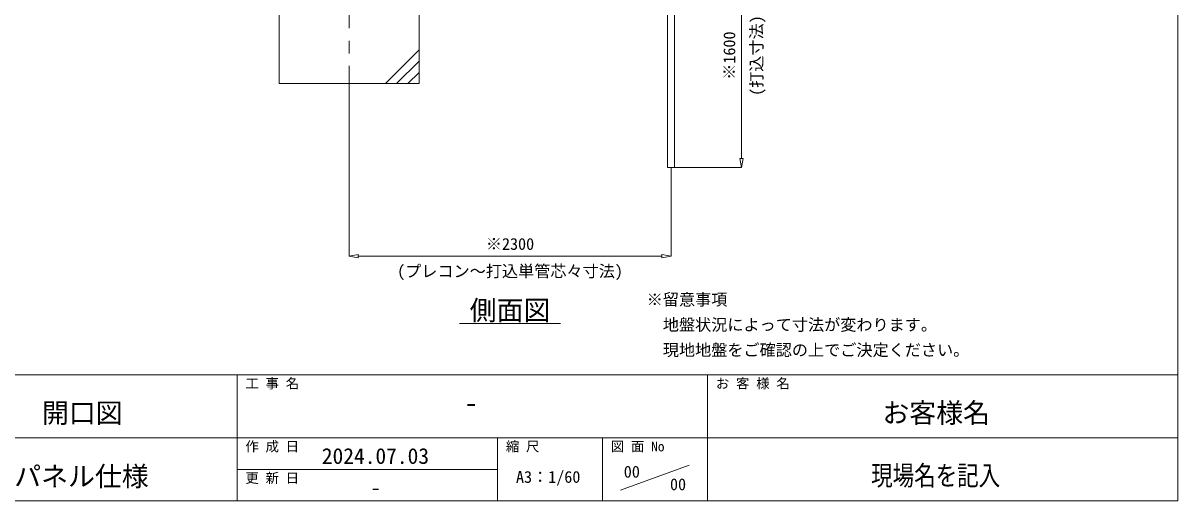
# Model space of a CAD drawing. Units: millimetres, scale not verified. Extents: x -12090 to 12090, y -18325 to 18325.
# Drawn here: x 3812 to 12060, y -18325 to -14913 of the extents above; entities that cross this region are included whole.
import ezdxf
from ezdxf.enums import TextEntityAlignment as Align

# ---------------------------------------------------------------- set-up
doc = ezdxf.new("R2010")
doc.units = ezdxf.units.MM
doc.header["$LTSCALE"] = 90
doc.linetypes.add('CHAIN2', pattern=[12, 9, -1, 1, -1])
for name, color, linetype, lineweight in [('0-9_基礎工事用PCA大', 134, 'Continuous', 18), ('0-A_図面枠', 134, 'Continuous', 18), ('0-B_寸法', 134, 'Continuous', 18), ('0-E_単管', 134, 'Continuous', 18), ('1-6_通芯', 134, 'CHAIN2', 18), ('1-B_文字', 134, 'Continuous', 18)]:
    doc.layers.add(name, color=color, linetype=linetype, lineweight=lineweight)
doc.styles.add('ＭＳ ゴシック', font='')
doc.styles.get('ＭＳ ゴシック').set_extended_font_data('MS Gothic')

msp = doc.modelspace()

# ---------------------------------------------------------------- linework, layer by layer
at = {"layer": '0-9_基礎工事用PCA大'}
for p, q in [((6639.8, -15105), (6399.81, -15345)), ((6639.8, -15185), (6479.81, -15345)), ((6639.8, -15265), (6559.8, -15345))]:
    msp.add_line(p, q, dxfattribs=at)
msp.add_lwpolyline([(5639.8, -15345), (6639.8, -15345), (6639.8, -14345), (5639.8, -14345)], close=True, dxfattribs=at)
at = {"layer": '0-A_図面枠'}
for p, q in [((-12090.19, -17425), (12059.81, -17425)), ((5339.81, -17425), (5339.81, -18325)), ((8699.81, -17425), (8699.81, -18325)), ((1979.81, -17875), (12059.81, -17875)), ((7199.81, -17875), (7199.81, -18325)), ((7949.81, -17875), (7949.81, -18325)), ((7199.81, -18100), (5339.81, -18100)), ((8079.39, -18249.25), (8570.22, -18070.76))]:
    msp.add_line(p, q, dxfattribs=at)
msp.add_lwpolyline([(-12090.19, -1675), (12059.81, -1675), (12059.81, -18325), (-12090.19, -18325)], close=True, dxfattribs=at)
at = {"layer": '0-B_寸法'}
for p, q in [((8943.11, -14411), (8943.11, -15879)), ((6139.81, -15846), (6139.81, -16578.15)), ((8932.1, -15879), (8943.11, -15945)), ((8932.1, -15879), (8954.11, -15879)), ((8943.11, -15945), (8954.11, -15879)), ((8439.8, -15946), (8439.8, -16578.15)), ((8465.1, -15945), (8944.11, -15945)), ((6205.81, -16566.15), (6139.81, -16577.15)), ((6139.81, -16577.15), (6205.81, -16588.15)), ((6205.81, -16566.15), (6205.81, -16588.15)), ((8373.81, -16577.15), (6205.81, -16577.15)), ((8373.81, -16566.15), (8439.8, -16577.15)), ((8373.81, -16566.15), (8373.81, -16588.15)), ((8439.8, -16577.15), (8373.81, -16588.15))]:
    msp.add_line(p, q, dxfattribs=at)
at = {"layer": '0-E_単管'}
msp.add_lwpolyline([(8415.5, -14278.05), (8415.5, -15945), (8464.1, -15945), (8464.1, -14335.25)], dxfattribs=at)
at = {"layer": '1-6_通芯'}
msp.add_line((6139.81, -8739.16), (6139.81, -15845), dxfattribs=at)
at = {"layer": '1-B_文字'}
msp.add_line((6929.81, -17057.15), (7649.81, -17057.15), dxfattribs=at)

# ---------------------------------------------------------------- texts
at = {"layer": '0-A_図面枠', "style": 'ＭＳ ゴシック'}
for s, height, p in [('工 事 名', 70.38, (5399.81, -17542.6)), ('お 客 様 名', 70.38, (8759.81, -17542.6)), ('CYG-126P型\u3000開口図', 140.8, (2795.8, -17809.74)), ('作 成 日\u3000', 70.38, (5399.81, -17992.6)), ('縮 尺', 70.38, (7259.81, -17992.6)), ('図 面 No', 70.38, (8009.81, -17992.6)), ('2024.07.03', 112.6, (5945.47, -18094.48)), ('上部パンチングパネル仕様', 140.8, (2404.41, -18261.87)), ('更 新 日\u3000', 70.38, (5399.81, -18217.6)), ('A3：1/60', 84.46, (7332.3, -18221.34)), ('-', 112.6, (6291.07, -18319.48))]:
    msp.add_text(s, height=height, dxfattribs=at).set_placement(p, align=Align.BOTTOM_LEFT)
at = {"layer": '0-A_図面枠', "color": 3, "style": 'ＭＳ ゴシック'}
for s, height, p in [('-', 140.8, (6965.26, -17736.02)), ('お客様名', 140.8, (9949.41, -17808.88)), ('00', 84.46, (8102.2, -18184.12)), ('00', 84.46, (8432.21, -18274.12))]:
    msp.add_text(s, height=height, dxfattribs=at).set_placement(p, align=Align.BOTTOM_LEFT)
at = {"layer": '0-A_図面枠', "color": 3, "style": 'ＭＳ ゴシック', "width": 0.8}
msp.add_text('現場名を記入', height=140.8, dxfattribs=at).set_placement((9868.79, -18256.33), align=Align.BOTTOM_LEFT)
at = {"layer": '0-B_寸法', "style": 'ＭＳ ゴシック'}
for s, p in [('(打込寸法)', (9117.83, -15433)), ('※1600', (8923.55, -15317.8))]:
    msp.add_text(s, height=84.46, rotation=90, dxfattribs=at).set_placement(p, align=Align.BOTTOM_LEFT)
for s, p in [('※2300', (7117.01, -16557.6)), ('(プレコン～打込単管芯々寸法)', (6483.41, -16751.87))]:
    msp.add_text(s, height=84.46, dxfattribs=at).set_placement(p, align=Align.BOTTOM_LEFT)
at = {"layer": '1-B_文字', "style": 'ＭＳ ゴシック'}
for s, height, p in [('側面図', 140.8, (7001.81, -17076.35)), ('※留意事項', 84.46, (8265.85, -16954.68)), ('\u3000地盤状況によって寸法が変わります。', 84.46, (8265.85, -17134.68)), ('\u3000現地地盤をご確認の上でご決定ください。', 84.46, (8265.85, -17314.68))]:
    msp.add_text(s, height=height, dxfattribs=at).set_placement(p, align=Align.BOTTOM_LEFT)

doc.saveas('drawing.dxf')
